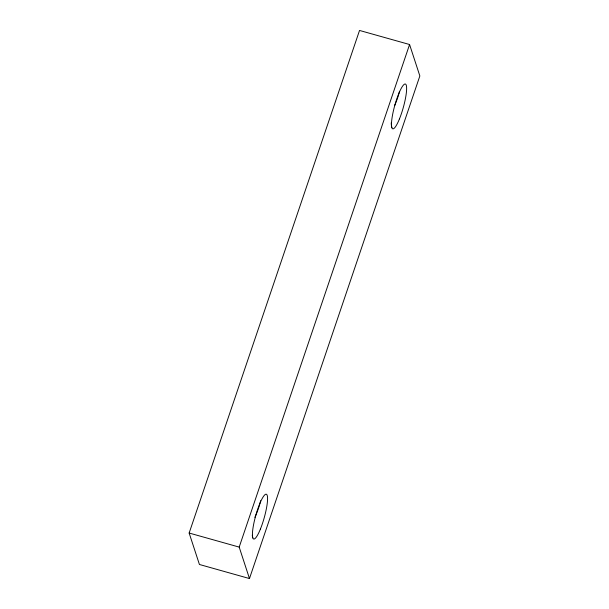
<?xml version="1.0" encoding="UTF-8"?>
<svg xmlns="http://www.w3.org/2000/svg" width="609" height="609" viewBox="0 0 609 609"><rect width="100%" height="100%" fill="white"/><g stroke="black" fill="none" stroke-linecap="round" stroke-linejoin="round"><path stroke-width="0.91" d="M189.148 533.035L359.531 30.45L409.575 44.518L419.852 75.965L249.469 578.55L199.425 564.482L189.148 533.035L239.192 547.103L249.469 578.55M239.192 547.103L409.575 44.518M252.788 537.892A23.523 3.502 -82.2 0 1 252.309 535.25M391.846 127.707A23.523 3.502 -82.2 0 1 391.229 122.828M399.504 91.274A23.523 5.26 -66.3 0 1 394.64 105.563M260.606 500.705A23.523 5.26 -66.3 0 1 254.874 517.346M260.401 529.092A23.287 4.385 -74.3 0 0 266.346 494.226A23.287 4.385 -74.3 0 0 253.23 526.564A23.287 4.385 -74.3 0 0 260.401 529.092M399.458 118.907A23.287 4.385 -74.3 0 0 405.404 84.034A23.287 4.385 -74.3 0 0 392.287 116.38A23.287 4.385 -74.3 0 0 399.458 118.907"/></g></svg>
